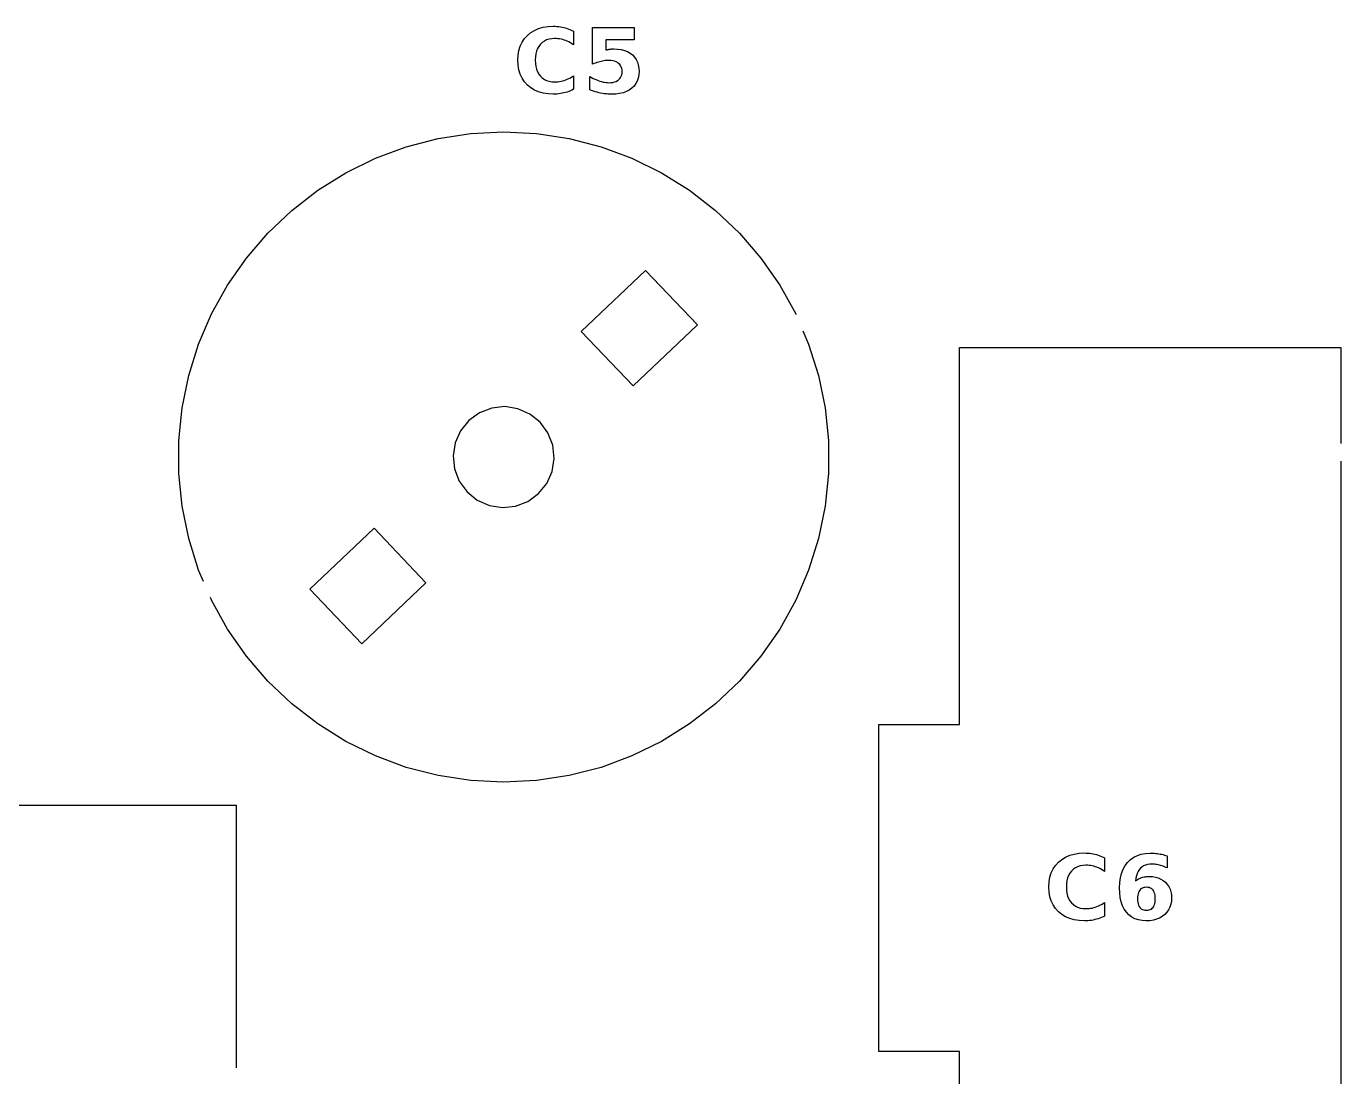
# Model space of a CAD drawing. Header units: millimetres. Extents: x 3 to 297, y 8 to 291.
# Drawn here: x 232.28 to 281.07, y 251.99 to 291 of the extents above; entities that cross this region are included whole.
import ezdxf

# ---------------------------------------------------------------- set-up
doc = ezdxf.new("R2010")
doc.units = ezdxf.units.MM
doc.layers.add('CUT', color=1, linetype='CONTINUOUS')
doc.layers.add('ENGRAVE', color=5, linetype='CONTINUOUS')

msp = doc.modelspace()

# ---------------------------------------------------------------- linework, layer by layer
at = {"layer": 'CUT', "color": 1}
for points in [[(238.8593, 270.3805), (238.6765, 270.8063), (238.3104, 271.9734), (238.0641, 273.1716), (237.9404, 274.3885), (237.9404, 275.6117), (238.0642, 276.8286), (238.3104, 278.0267), (238.6766, 279.1938), (239.159, 280.3179), (239.7526, 281.3874), (240.4514, 282.3913), (241.2481, 283.3194), (242.1347, 284.1621), (243.1019, 284.9108), (244.14, 285.5579), (245.2382, 286.0965), (246.3852, 286.5213), (247.5694, 286.8279), (248.7785, 287.0132), (250.0001, 287.0751), (251.2217, 287.0131), (252.4308, 286.8279), (253.6149, 286.5213), (254.762, 286.0965), (255.8601, 285.5578), (256.8982, 284.9108), (257.8654, 284.162), (258.752, 283.3193), (259.5487, 282.3912), (260.2475, 281.3872), (260.8411, 280.3177), (260.8524, 280.2914)], [(261.1087, 279.6941), (261.3235, 279.1937), (261.6896, 278.0266), (261.9359, 276.8284), (262.0596, 275.6115), (262.0596, 274.3883), (261.9358, 273.1714), (261.6896, 271.9733), (261.3234, 270.8062), (260.841, 269.6821), (260.2474, 268.6126), (259.5486, 267.6087), (258.7519, 266.6806), (257.8653, 265.8379), (256.8981, 265.0892), (255.86, 264.4421), (254.7618, 263.9035), (253.6148, 263.4787), (252.4306, 263.1721), (251.2215, 262.9868), (249.9999, 262.9249), (248.7783, 262.9869), (247.5692, 263.1721), (246.3851, 263.4787), (245.238, 263.9035), (244.1399, 264.4422), (243.1018, 265.0892), (242.1346, 265.838), (241.248, 266.6807), (240.4513, 267.6088), (239.7525, 268.6128), (239.1589, 269.6823), (239.1156, 269.7832)], [(281.075, 240.05), (281.075, 238.925), (266.925, 238.925), (266.925, 252.925), (263.925, 252.925), (263.925, 265.075), (266.925, 265.075), (266.925, 279.075), (281.075, 279.075), (281.075, 275.5)], [(281.075, 274.85), (281.075, 240.7)], [(211.2833, 262.075), (240.075, 262.075), (240.075, 252.3167)]]:
    msp.add_lwpolyline(points, dxfattribs=at)
for points in [[(252.8839, 279.666), (254.8062, 277.6439), (257.1907, 279.9105), (255.2685, 281.9327), (252.8839, 279.666)], [(251.6461, 275.8955), (251.3582, 276.2911), (250.9778, 276.5986), (250.5307, 276.7972), (250.0475, 276.8733), (249.561, 276.8218), (249.1045, 276.6461), (248.7089, 276.3582), (248.4014, 275.9778), (248.2028, 275.5307), (248.1267, 275.0475), (248.1782, 274.561), (248.3539, 274.1045), (248.6418, 273.7089), (249.0222, 273.4014), (249.4693, 273.2028), (249.9525, 273.1267), (250.439, 273.1782), (250.8955, 273.3539), (251.2911, 273.6418), (251.5986, 274.0222), (251.7972, 274.4693), (251.8733, 274.9525), (251.8218, 275.439), (251.6461, 275.8955)], [(244.7315, 268.0673), (247.1161, 270.334), (245.1938, 272.3561), (242.8093, 270.0895), (244.7315, 268.0673)]]:
    msp.add_lwpolyline(points, close=True, dxfattribs=at)
at = {"layer": 'ENGRAVE', "color": 5}
for points in [[(252.536, 288.6277), (252.4773, 288.6015), (252.4177, 288.5778), (252.3574, 288.5565), (252.2962, 288.5377), (252.2342, 288.5212), (252.1714, 288.5073), (252.1076, 288.4959), (252.043, 288.4871), (251.9774, 288.4807), (251.911, 288.4769), (251.8436, 288.4757), (251.6482, 288.4851), (251.4669, 288.5134), (251.2996, 288.5605), (251.1463, 288.6265), (251.007, 288.7113), (250.8817, 288.815), (250.7733, 288.9349), (250.6846, 289.0681), (250.6156, 289.2148), (250.5663, 289.3749), (250.5367, 289.5485), (250.5269, 289.7354), (250.5367, 289.9229), (250.5663, 290.0969), (250.6156, 290.2573), (250.6846, 290.4042), (250.7733, 290.5376), (250.8817, 290.6575), (251.007, 290.7612), (251.1463, 290.846), (251.2996, 290.912), (251.4669, 290.9591), (251.6482, 290.9874), (251.8436, 290.9968), (251.911, 290.9956), (251.9774, 290.9918), (252.043, 290.9854), (252.1076, 290.9766), (252.1714, 290.9652), (252.2342, 290.9513), (252.2962, 290.9348), (252.3574, 290.916), (252.4177, 290.8947), (252.4773, 290.871), (252.536, 290.8448), (252.5939, 290.8162), (252.5939, 290.3132), (252.536, 290.3511), (252.4784, 290.3854), (252.421, 290.4162), (252.3639, 290.4434), (252.3071, 290.4672), (252.2505, 290.4874), (252.1936, 290.5043), (252.1357, 290.5181), (252.0768, 290.5289), (252.0169, 290.5366), (251.956, 290.5412), (251.8941, 290.5427), (251.7863, 290.5368), (251.6865, 290.5189), (251.5946, 290.489), (251.5107, 290.4472), (251.4347, 290.3935), (251.3667, 290.3279), (251.308, 290.2518), (251.26, 290.1666), (251.2227, 290.0724), (251.196, 289.9691), (251.18, 289.8568), (251.1747, 289.7354), (251.18, 289.6146), (251.196, 289.5027), (251.2227, 289.3997), (251.26, 289.3058), (251.308, 289.2207), (251.3667, 289.1446), (251.4347, 289.079), (251.5107, 289.0253), (251.5946, 288.9835), (251.6865, 288.9536), (251.7863, 288.9357), (251.8941, 288.9298), (251.956, 288.9313), (252.0169, 288.9359), (252.0768, 288.9436), (252.1357, 288.9544), (252.1936, 288.9682), (252.2505, 288.9851), (252.3071, 289.0053), (252.3639, 289.0291), (252.421, 289.0563), (252.4784, 289.0871), (252.536, 289.1214), (252.5939, 289.1593), (252.5939, 288.6563), (252.536, 288.6277)], [(254.8513, 290.9529), (254.8513, 290.4923), (253.7933, 290.4923), (253.7933, 290.1163), (253.8172, 290.1226), (253.8412, 290.1283), (253.8652, 290.1336), (253.8892, 290.1384), (253.9133, 290.1426), (253.9374, 290.1464), (253.9617, 290.1496), (253.9863, 290.1523), (254.0112, 290.1543), (254.0365, 290.1558), (254.0621, 290.1567), (254.0879, 290.157), (254.2306, 290.1508), (254.3623, 290.1323), (254.483, 290.1014), (254.5929, 290.0582), (254.6917, 290.0027), (254.7797, 289.9348), (254.8553, 289.8559), (254.9171, 289.7673), (254.9652, 289.6689), (254.9996, 289.5608), (255.0202, 289.443), (255.0271, 289.3155), (255.0196, 289.189), (254.9971, 289.0719), (254.9597, 288.9644), (254.9073, 288.8663), (254.84, 288.7777), (254.7577, 288.6987), (254.6621, 288.6305), (254.5549, 288.5748), (254.436, 288.5314), (254.3056, 288.5005), (254.1635, 288.4819), (254.0098, 288.4757), (253.941, 288.4768), (253.8725, 288.4801), (253.8041, 288.4856), (253.736, 288.4934), (253.6681, 288.5034), (253.6005, 288.5156), (253.533, 288.53), (253.4657, 288.5467), (253.3984, 288.5658), (253.3314, 288.5872), (253.2644, 288.6108), (253.1976, 288.6368), (253.1976, 289.13), (253.2633, 289.0936), (253.3278, 289.0603), (253.3911, 289.0303), (253.4534, 289.0034), (253.5145, 288.9796), (253.5744, 288.9591), (253.6333, 288.9417), (253.691, 288.9274), (253.7476, 288.9163), (253.803, 288.9084), (253.8573, 288.9037), (253.9105, 288.9021), (253.9838, 288.9052), (254.0517, 288.9145), (254.1142, 288.93), (254.1713, 288.9517), (254.2231, 288.9795), (254.2694, 289.0136), (254.3095, 289.053), (254.3422, 289.0967), (254.3677, 289.1448), (254.3859, 289.1973), (254.3968, 289.2542), (254.4004, 289.3155), (254.3968, 289.3773), (254.3859, 289.4345), (254.3677, 289.4872), (254.3422, 289.5354), (254.3095, 289.5791), (254.2694, 289.6183), (254.2231, 289.6521), (254.1713, 289.6797), (254.1142, 289.7013), (254.0517, 289.7166), (253.9838, 289.7259), (253.9105, 289.7289), (253.865, 289.728), (253.8185, 289.725), (253.771, 289.7202), (253.7225, 289.7134), (253.6729, 289.7046), (253.6224, 289.6939), (253.5708, 289.6812), (253.5179, 289.6664), (253.4638, 289.6494), (253.4083, 289.6303), (253.3516, 289.6091), (253.2937, 289.5857), (253.2937, 290.9529), (254.8513, 290.9529)], [(272.2507, 257.9298), (272.1919, 257.9037), (272.1324, 257.8799), (272.072, 257.8586), (272.0109, 257.8398), (271.9489, 257.8234), (271.886, 257.8094), (271.8223, 257.7981), (271.7576, 257.7892), (271.6921, 257.7829), (271.6256, 257.7791), (271.5583, 257.7778), (271.3629, 257.7872), (271.1816, 257.8155), (271.0142, 257.8626), (270.8609, 257.9286), (270.7216, 258.0135), (270.5964, 258.1172), (270.4879, 258.237), (270.3992, 258.3702), (270.3302, 258.5169), (270.281, 258.6771), (270.2514, 258.8506), (270.2415, 259.0376), (270.2514, 259.225), (270.281, 259.399), (270.3302, 259.5594), (270.3992, 259.7063), (270.4879, 259.8397), (270.5964, 259.9596), (270.7216, 260.0633), (270.8609, 260.1481), (271.0142, 260.2141), (271.1816, 260.2613), (271.3629, 260.2895), (271.5583, 260.299), (271.6256, 260.2977), (271.6921, 260.2939), (271.7576, 260.2876), (271.8223, 260.2787), (271.886, 260.2673), (271.9489, 260.2534), (272.0109, 260.237), (272.072, 260.2181), (272.1324, 260.1968), (272.1919, 260.1731), (272.2507, 260.1469), (272.3086, 260.1183), (272.3086, 259.6154), (272.2507, 259.6532), (272.193, 259.6875), (272.1357, 259.7183), (272.0786, 259.7456), (272.0217, 259.7693), (271.9652, 259.7895), (271.9082, 259.8064), (271.8503, 259.8203), (271.7914, 259.831), (271.7315, 259.8387), (271.6706, 259.8433), (271.6087, 259.8449), (271.5009, 259.8389), (271.4011, 259.821), (271.3092, 259.7911), (271.2253, 259.7494), (271.1494, 259.6957), (271.0814, 259.63), (271.0227, 259.5539), (270.9747, 259.4687), (270.9373, 259.3745), (270.9107, 259.2712), (270.8947, 259.1589), (270.8893, 259.0376), (270.8947, 258.9167), (270.9107, 258.8048), (270.9373, 258.7019), (270.9747, 258.6079), (271.0227, 258.5228), (271.0814, 258.4467), (271.1494, 258.3811), (271.2253, 258.3274), (271.3092, 258.2856), (271.4011, 258.2558), (271.5009, 258.2379), (271.6087, 258.2319), (271.6706, 258.2334), (271.7315, 258.238), (271.7914, 258.2457), (271.8503, 258.2565), (271.9082, 258.2703), (271.9652, 258.2872), (272.0217, 258.3074), (272.0786, 258.3312), (272.1357, 258.3584), (272.193, 258.3892), (272.2507, 258.4236), (272.3086, 258.4614), (272.3086, 257.9585), (272.2507, 257.9298)], [(274.5849, 259.7657), (274.5348, 259.7869), (274.4858, 259.806), (274.4377, 259.823), (274.3907, 259.8378), (274.3446, 259.8506), (274.2992, 259.8612), (274.2542, 259.87), (274.2095, 259.8768), (274.1652, 259.8817), (274.1213, 259.8846), (274.0777, 259.8855), (273.9878, 259.8812), (273.9048, 259.8683), (273.8286, 259.8467), (273.7594, 259.8165), (273.697, 259.7776), (273.6415, 259.7301), (273.593, 259.6741), (273.5518, 259.6098), (273.5178, 259.537), (273.491, 259.4559), (273.4715, 259.3665), (273.4592, 259.2687), (273.4955, 259.2942), (273.5328, 259.3174), (273.5711, 259.3385), (273.6104, 259.3573), (273.6506, 259.3739), (273.6919, 259.3883), (273.7343, 259.4005), (273.778, 259.4105), (273.8229, 259.4182), (273.8692, 259.4238), (273.9166, 259.4271), (273.9654, 259.4282), (274.0856, 259.4221), (274.1978, 259.404), (274.3021, 259.3737), (274.3983, 259.3313), (274.4865, 259.2767), (274.5668, 259.2101), (274.6366, 259.1336), (274.6938, 259.0497), (274.7383, 258.9582), (274.77, 258.8593), (274.7891, 258.7528), (274.7954, 258.6388), (274.7883, 258.5129), (274.7671, 258.3957), (274.7316, 258.287), (274.6819, 258.1871), (274.618, 258.0957), (274.5399, 258.013), (274.4499, 257.9411), (274.3502, 257.8823), (274.2408, 257.8366), (274.1218, 257.8039), (273.9931, 257.7843), (273.8547, 257.7778), (273.7028, 257.7867), (273.5627, 257.8133), (273.4346, 257.8578), (273.3183, 257.9199), (273.2139, 257.9999), (273.1215, 258.0976), (273.0421, 258.2117), (272.9772, 258.3406), (272.9267, 258.4844), (272.8907, 258.6431), (272.8691, 258.8166), (272.8618, 259.005), (272.8703, 259.1986), (272.8956, 259.3778), (272.9377, 259.5427), (272.9968, 259.6933), (273.0726, 259.8296), (273.1654, 259.9515), (273.2728, 260.0566), (273.3928, 260.1427), (273.5253, 260.2096), (273.6703, 260.2575), (273.8279, 260.2861), (273.9979, 260.2957), (274.0535, 260.295), (274.1086, 260.2928), (274.1631, 260.2892), (274.2171, 260.2841), (274.2705, 260.2776), (274.3234, 260.2697), (274.376, 260.2603), (274.4283, 260.2494), (274.4805, 260.2371), (274.5325, 260.2234), (274.5843, 260.2082), (274.6359, 260.1915), (274.6359, 259.7423), (274.5849, 259.7657)], [(273.7607, 259.0127), (273.7174, 258.9979), (273.6785, 258.9772), (273.6443, 258.9505), (273.6146, 258.9179), (273.5895, 258.8794), (273.569, 258.835), (273.553, 258.7847), (273.5416, 258.7284), (273.5347, 258.6662), (273.5324, 258.5981), (273.5347, 258.53), (273.5416, 258.4678), (273.553, 258.4115), (273.569, 258.3612), (273.5895, 258.3168), (273.6146, 258.2783), (273.6443, 258.2457), (273.6785, 258.2191), (273.7174, 258.1983), (273.7607, 258.1835), (273.8087, 258.1746), (273.8612, 258.1717), (273.9142, 258.1746), (273.9626, 258.1835), (274.0063, 258.1983), (274.0453, 258.2191), (274.0797, 258.2457), (274.1094, 258.2783), (274.1345, 258.3168), (274.1551, 258.3612), (274.1711, 258.4115), (274.1825, 258.4678), (274.1893, 258.53), (274.1916, 258.5981), (274.1893, 258.6662), (274.1825, 258.7284), (274.1711, 258.7847), (274.1551, 258.835), (274.1345, 258.8794), (274.1094, 258.9179), (274.0797, 258.9505), (274.0453, 258.9772), (274.0063, 258.9979), (273.9626, 259.0127), (273.9142, 259.0216), (273.8612, 259.0245), (273.8087, 259.0216), (273.7607, 259.0127)]]:
    msp.add_lwpolyline(points, close=True, dxfattribs=at)

doc.saveas('drawing.dxf')
